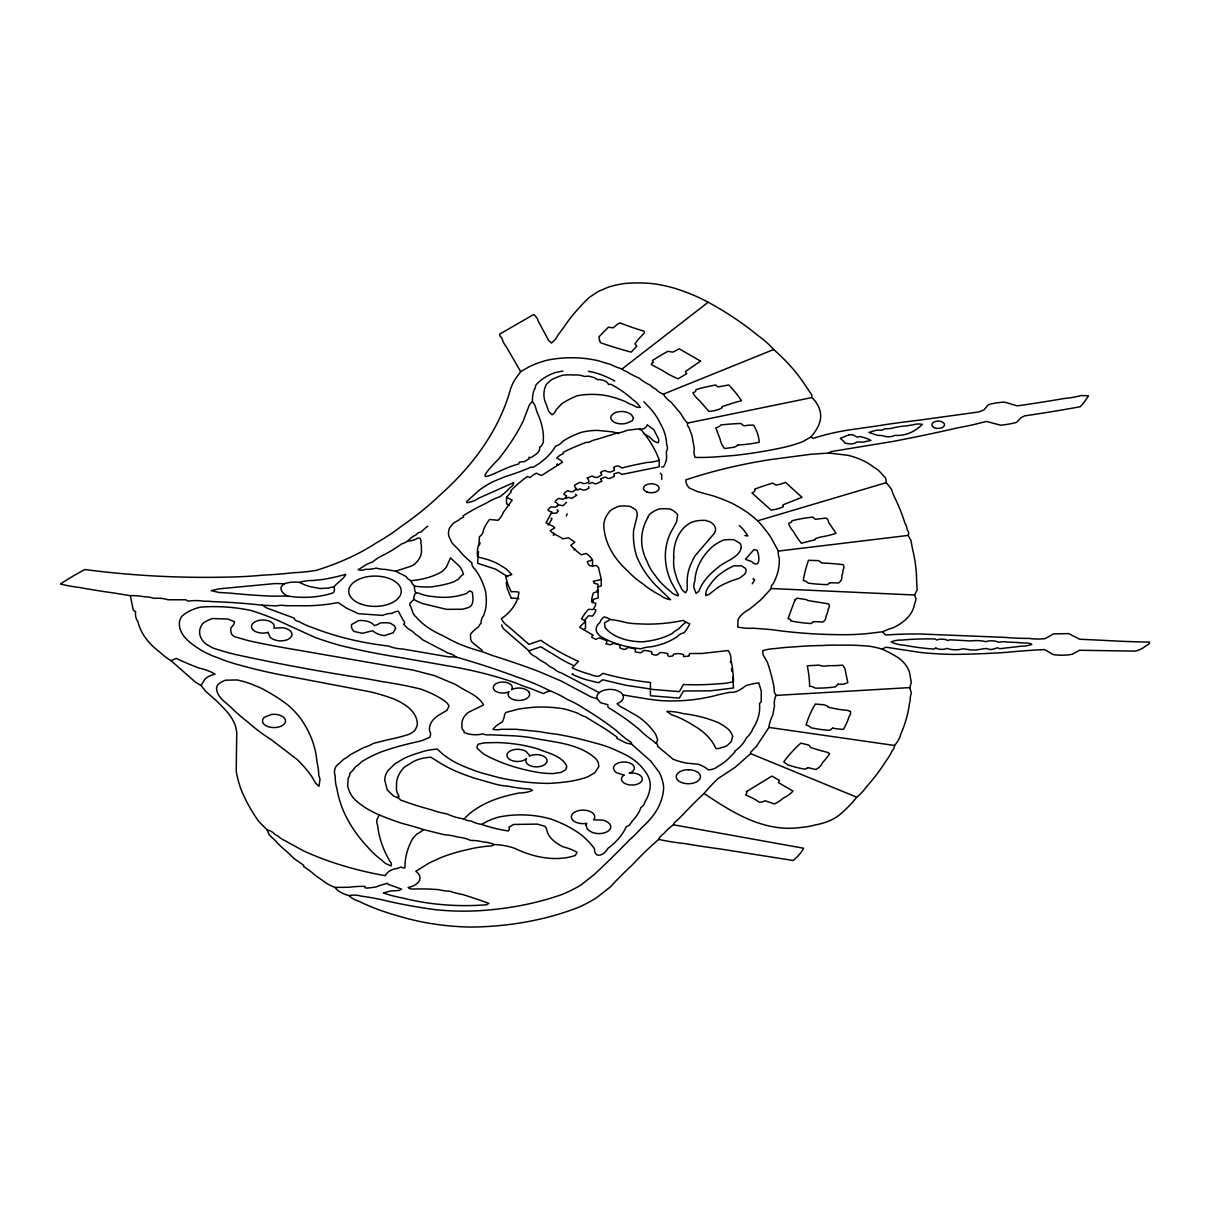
<?xml version="1.0" encoding="UTF-8"?>
<svg xmlns="http://www.w3.org/2000/svg" width="1210" height="1210" viewBox="0 0 1210 1210"><rect width="100%" height="100%" fill="white"/><g stroke="black" fill="none" stroke-linecap="round" stroke-linejoin="round"><path stroke-width="1.5" d="M520.678 371.667L506.703 347.421A61.498 35.514 0 0 1 501.772 337.605A7.366 4.25 0 0 1 499.73 334.066L533.716 314.524A24.835 14.338 0 0 1 538.223 321.058L548.629 340.464L551.442 343.02A36.194 20.903 0 0 0 557.613 335.654L563.043 328.303A340.675 196.685 0 0 1 589.134 297.509L598.209 291.534L608.116 287.254A61.725 35.634 0 0 1 625.585 283.397A93.336 53.89 0 0 1 650.602 283.427A87.543 50.533 0 0 1 677.978 289.371A156.075 90.115 0 0 1 708.183 302.228A370.941 214.155 0 0 1 758.337 335.866A125.477 72.449 0 0 1 773.644 349.539A308.913 178.339 0 0 1 805.255 385.279L811.623 394.657L811.971 397.545A63.722 36.799 0 0 1 817.945 426.691A94.032 54.299 0 0 1 810.791 437.037L802.759 441.635A99.265 57.309 0 0 1 794.773 444.418L792.021 445.25A99.265 57.309 0 0 1 780.571 448.063A291.822 168.477 0 0 1 733.366 455.55L715.443 456.941A129.107 74.536 0 0 1 695.145 457.41A42.063 24.291 0 0 1 694.328 448.698L691.893 435.343L688.898 427.433A11.374 6.564 0 0 1 687.552 423.077A67.624 39.038 0 0 1 681.139 414.062L671.036 402.053A38.054 21.977 0 0 1 663.383 394.142A20.525 11.843 0 0 1 655.805 389.106A21.75 12.554 0 0 1 650.39 385.294A66.686 38.493 0 0 1 638.85 377.943A73.417 42.38 0 0 1 626.583 371.53A9.468 5.46 0 0 1 622.106 368.944A49.822 28.768 0 0 1 610.747 364.528L597.982 360.671A71.647 41.367 0 0 0 546.451 360.368A81.947 47.311 0 0 0 529.436 366.63L520.678 371.667L515.279 379.032A117.204 67.669 0 0 0 510.439 389.378A474.305 273.838 0 0 1 439.366 495.631A423.772 244.662 0 0 1 400.812 526.683A225.105 129.969 0 0 1 376.476 542.761A214.019 123.571 0 0 1 316.536 570.273A106.934 61.74 0 0 1 293.425 572.723A249.547 144.066 0 0 1 263.689 575.083A259.726 149.949 0 0 1 225.937 577.125A539.69 311.59 0 0 1 84.851 569.517A341.326 197.064 0 0 0 60.5 583.946A81.115 46.827 0 0 0 79.376 587.455A478.6 276.319 0 0 0 114.3 593.051L130.332 595.668L133.312 610.294L135.641 611.67A38.644 22.309 0 0 0 138 621.895A110.715 63.918 0 0 0 160.249 652.492A84.095 48.551 0 0 0 171.018 660.69L195.521 682.198L201.102 685.541L205.655 691.288L215.819 700.257A311.56 179.882 0 0 1 229.023 714.142A106.041 61.226 0 0 1 235.496 726.121L236.752 732.111L236.222 771.33A309.2 178.505 0 0 0 240.987 789.313A368.445 212.718 0 0 0 258.728 821.439L267.138 829.894L269.285 834.93L275.774 841.056A126.385 72.978 0 0 0 286.573 851.401L294.257 858.707L303.695 865.286L303.71 866.663A90.145 52.045 0 0 1 315.039 875.193L325.929 882.876A42.047 24.276 0 0 0 334.943 887.414A27.134 15.669 0 0 0 349.1 895.597A24.487 14.142 0 0 0 359.234 901.45L363.771 903.583A183.89 106.162 0 0 0 398.408 916A164.605 95.03 0 0 0 471.068 927.072A196.67 113.543 0 0 0 579.136 907.061A146.319 84.473 0 0 0 596.575 897.714L610.173 887.096A736.935 425.466 0 0 1 632.724 864.484A519.952 300.201 0 0 1 658.663 839.422A22.445 12.962 0 0 1 663.866 833.614A75.156 43.394 0 0 1 673.395 824.781A11.813 6.821 0 0 1 676.829 820.698L683.408 814.164A657.922 379.849 0 0 1 704.054 793.457A309.125 178.475 0 0 1 717.863 778.726L735.166 767.276L750.639 753.633L750.654 752.272L756.416 746.404L768.925 727.422A92.202 53.24 0 0 1 772.691 715.382L774.521 705.808A50.215 28.995 0 0 1 776.003 695.417L774.339 692.226L773.901 686.418A543.819 313.98 0 0 0 767.367 662.157L763.071 654.852L762.723 650.708A29.01 16.758 0 0 1 775.398 648.56A129.319 74.672 0 0 1 794.758 646.851A192.284 111.017 0 0 1 822.618 645.535A79.678 45.995 0 0 1 839.15 645.202A144.655 83.52 0 0 1 869.854 646.291A63.888 36.89 0 0 1 882.135 649.12A130.483 75.338 0 0 1 898.697 658.028A56.749 32.761 0 0 1 910.222 676.632L911.281 682.198L909.844 687.598L776.003 695.417M479.296 545.332L480.067 542.745M661.673 479.447L661.749 474.743L660.342 473.201M566.295 515.959L567.203 513.827M592.34 602.761L593.49 599.298L598.148 597.937L597.921 584.097A7.562 4.371 0 0 1 593.913 583.008A2.526 1.452 0 0 0 593.202 581.375L601.279 579.439L598.451 567.384L596.318 565.463A13.28 7.668 0 0 1 589.663 565.705A16.032 9.256 0 0 1 587.319 561.621L592.507 559.988L592.507 566.462M574.811 548.629L574.009 550.021M650.39 690.698L650.451 695.735L679.355 698.11L683.423 691.001L710.739 690.819L733.472 687.976L732.731 677.04M478.525 551.518L477.632 563.331L495.525 569.123L507.776 576.671M566.552 502.332L563.013 505.735L558.778 504.918L556.948 506.098M395.67 571.165L410.886 566.25A32.473 18.74 0 0 0 414.077 564.601A41.926 24.2 0 0 0 421.322 548.78A32.806 18.936 0 0 0 420.777 543.048A14.323 8.273 0 0 0 419.855 538.148L417.495 538.148A11.072 6.398 0 0 1 408.057 540.87A21.901 12.644 0 0 1 401.463 544.001A134.446 77.621 0 0 1 383.767 554.891A50.17 28.964 0 0 0 372.68 561.969A31.974 18.468 0 0 0 362.229 567.324L358.19 569.653A5.687 3.282 0 0 0 365.299 569.32A22.082 12.75 0 0 0 376.219 568.095A18.936 10.935 0 0 0 385.234 569.381L395.67 571.165L406.288 576.61A12.251 7.078 0 0 0 411.007 580.694A22.672 13.083 0 0 0 414.546 586.139A36.618 21.145 0 0 0 415.726 592.945A21.538 12.433 0 0 0 413.956 599.419L410.13 603.094A11.48 6.625 0 0 0 409.767 605.045C412.746 609.19 411.582 613.667 416.346 617.251A87.543 50.533 0 0 0 441.075 634.827L452.752 640.967A123.586 71.345 0 0 0 481.761 651.509L482.23 650.405L472.082 642.177A26.605 15.352 0 0 1 470.63 639.046L470.463 634.297A50.412 29.116 0 0 1 478.812 626.659A11.994 6.927 0 0 1 481.172 623.256A28.541 16.471 0 0 1 483.743 615.33L485.512 609.598A154.804 89.374 0 0 0 485.512 591.312A189.879 109.626 0 0 0 478.343 574.115L475.454 569.744A20.918 12.07 0 0 1 471.749 562.65A111.97 64.644 0 0 1 458.983 550.051L452.041 542.972L448.865 536.302A43.227 24.956 0 0 1 448.456 532.793L448.804 530.298A36.073 20.827 0 0 1 449.878 527.515L453.342 523.189L459.498 519.635A7.154 4.129 0 0 1 461.146 518.198L463.611 517.351L462.991 515.959A179.277 103.5 0 0 1 485.785 503.466A64.175 37.056 0 0 1 500.048 496.614A94.667 54.647 0 0 0 510.03 487.585A11.223 6.474 0 0 0 513.6 482.654L478.434 498.308A21.644 12.493 0 0 1 467.03 502.74L466.561 501.651L478.978 490.443A107.599 62.118 0 0 1 492.848 481.746L505.614 476.498A179.655 103.727 0 0 0 531.175 467.06L533.065 467.332A90.569 52.287 0 0 0 555.466 446.233A16.577 9.574 0 0 0 562.589 441.438A78.695 45.435 0 0 1 580.558 432.575A38.932 22.476 0 0 1 598.073 430.412L613.213 431.955L618.612 433.649M647.562 517.562L649.195 514.794A28.632 16.532 0 0 1 659.117 508.941A24.124 13.93 0 0 1 670.446 509.213A21.024 12.13 0 0 1 677.691 514.931L676.556 521.949L670.355 533.186A156.755 90.493 0 0 0 665.364 554.951A174.285 100.627 0 0 0 671.505 582.524L678.402 594.866A4.84 2.798 0 0 1 677.887 595.88L672.805 593.55L669.251 590.298A113.075 65.279 0 0 1 655.321 575.582A105.89 61.135 0 0 1 647.093 561.41A127.126 73.402 0 0 1 647.789 517.608M757.717 520.784L886.264 482.654L885.644 478.041L880.29 472.248A31.626 18.256 0 0 0 873.484 467.06A60.228 34.772 0 0 0 848.028 455.308L829.062 453.039L811.108 454.249L769.545 459.724A351.339 202.841 0 0 0 685.919 479.856A26.529 15.306 0 0 0 689.337 488.038L697.52 491.608L713.295 495.918A141.782 81.856 0 0 1 732.67 503.617A150.826 87.075 0 0 1 749.837 514.235L757.717 520.784A273.49 157.905 0 0 1 770.906 537.437L778.363 551.079A37.858 21.856 0 0 0 779.255 557.916A140.315 81.01 0 0 1 778.03 571.302A158.828 91.703 0 0 1 773.296 583.598A11.934 6.882 0 0 0 771.284 588.529L760.682 599.978L749.398 609.265A40.429 23.338 0 0 0 738.145 619.354L737.677 626.992A32.11 18.543 0 0 0 753.255 628.202L771.209 629.593A299.309 172.803 0 0 0 850.6 634.645A134.28 77.531 0 0 0 870.444 633.223L882.725 631.756A52.363 30.235 0 0 1 893.131 627.778A58.897 34.001 0 0 0 914.291 605.106L916.106 599.207L914.563 594.987L771.284 588.529M201.102 685.541L204.611 679.551A20.555 11.858 0 0 1 215.047 674.091A43.832 25.304 0 0 0 199.378 668.147A223.623 129.107 0 0 1 176.221 658.376L171.018 660.69M548.13 525.155L551.503 519.771L551.926 518.394L551.079 518.228M572.844 673.546L572.133 674.394L580.8 677.887A92.429 53.361 0 0 0 587.727 680.126L598.617 682.758L602.64 679.763L625.978 685.299L650.405 688.959M509.365 505.19L506.536 503.753L506.536 497.28L511.24 491.835L510.786 490.746A172.47 99.568 0 0 1 527.258 476.574L530.116 477.542A30.568 17.651 0 0 1 536.514 473.155A15.896 9.181 0 0 0 541.732 475.394L562.499 462.19A18.952 10.935 0 0 0 556.736 458.091A20.464 11.813 0 0 1 563.134 453.705L563.164 452.328A199.181 114.995 0 0 1 586.578 442.225L588.483 442.482A26.378 15.231 0 0 1 597.513 439.139L616.495 433.256A28.541 16.486 0 0 0 627.4 430.215L640.181 428.748A216.061 124.751 0 0 1 659.253 460.178L659.253 466.652L657.892 467.12L621.985 474.411L618.673 472.505L613.848 473.851M752.181 583.81L752.212 583.78A36.103 20.842 0 0 0 754.632 579.756L752.938 578.698M557.326 463.914L556.736 464.564L558.491 465.427M829.062 453.039L829.531 452.601A7.457 4.311 0 0 1 831.209 451.587L892.178 441.574A1113.412 642.828 0 0 0 958.108 427.75A216.681 125.099 0 0 0 975.986 424.06L986.422 421.428L1000.564 425.179A58.806 33.956 0 0 0 1016.597 422.366L1020.816 417.873L1024.628 415.862A903.643 521.722 0 0 0 1080.303 406.711A136.594 78.862 0 0 0 1088.456 395.806L1080.908 395.534A54.616 31.536 0 0 1 1063.923 398.529A920.734 531.583 0 0 1 1017.202 405.864L1004.935 402.219A11.404 6.579 0 0 0 999.747 402.507A39.764 22.96 0 0 0 988.509 404.624L983.942 409.903L979.223 411.884L916.938 420.475A554.301 320.03 0 0 0 874.951 426.268L850.872 429.686A154.502 89.207 0 0 0 815.706 437.581L813.15 438.398L810.791 437.037M379.169 814.905A94.864 54.768 0 0 1 354.243 798.978A68.032 39.28 0 0 1 347.633 785.351L348.253 777.985A17.333 9.998 0 0 0 349.72 773.356A53.104 30.658 0 0 0 355.453 766.822A37.661 21.735 0 0 0 361.321 761.922A120.486 69.56 0 0 1 381.105 751.939A213.036 122.996 0 0 1 406.121 744.377L421.685 740.732L429.626 737.389A17.152 9.907 0 0 0 429.58 730.855A36.376 20.994 0 0 1 432.015 721.311A43.152 24.911 0 0 1 438.005 715.594L447.004 710.3L449.031 705.914A25.183 14.535 0 0 0 444.327 700.741A96.497 55.721 0 0 0 420.339 688.974A277.846 160.416 0 0 0 382.103 681.593A382.678 220.931 0 0 0 351.898 676.451A1330.985 768.441 0 0 1 234.392 654.262A225.726 130.317 0 0 1 212.688 647.94L206.139 644.174A36.451 21.054 0 0 1 203.053 623.195A33.683 19.451 0 0 1 212.4 618.537L228.04 619.081L234.589 621.819A26.514 15.306 0 0 1 230.929 627.808A32.912 18.997 0 0 0 231.73 634.342L232.396 635.023A15.7 9.06 0 0 0 234.755 636.717L247.808 640.529A593.565 342.687 0 0 0 295.936 649.77L413.427 670.159L434.783 675.709L450.256 682.304A38.932 22.476 0 0 1 460.178 687.356C468.315 692.362 478.858 696.083 483.531 704.946L468.588 712.236A33.078 19.103 0 0 0 462.023 725.41A13.476 7.774 0 0 0 464.08 731.158L464.08 732.534A18.997 10.966 0 0 0 482.941 733.895A8.152 4.704 0 0 0 490.02 734.788L512.692 735.786A108.582 62.693 0 0 1 530.161 737.51C552.168 742.244 578.652 742.713 596.076 758.957A30.144 17.394 0 0 1 598.527 763.888L598.799 766.641L594.957 772.63L587.531 776.956A69.772 40.293 0 0 1 570.545 781.267A121.907 70.377 0 0 1 547.873 783.414A143.098 82.613 0 0 1 498.777 777.561L480.839 772.721A179.776 103.788 0 0 1 458.651 764.07A92.701 53.527 0 0 1 437.4 749.126A40.626 23.459 0 0 0 419.462 752.68L412.58 754.858A73.084 42.199 0 0 0 404.579 758.141L395.05 763.707L388.228 770.331A43.757 25.259 0 0 0 384.75 780.238L387.276 789.994L393.205 795.726A18.77 10.845 0 0 0 397.44 797.556A11.843 6.836 0 0 1 400.54 799.991A231.745 133.796 0 0 0 431.335 809.762A60.349 34.848 0 0 0 446.974 813.891A44.664 25.788 0 0 0 464.08 818.989A10.149 5.853 0 0 0 471.159 821.03A24.427 14.097 0 0 0 481.761 824.449A103.742 59.895 0 0 0 508.2 830.967A7.638 4.417 0 0 0 508.911 827.156L513.63 824.449L537.255 824.116L544.47 826.143A13.779 7.956 0 0 1 546.224 828.003L547.601 832.919A46.146 26.635 0 0 0 553.061 840.269A51.122 29.509 0 0 0 562.968 846.758A47.916 27.664 0 0 1 577.125 852.264L575.249 855.53C555.284 862.034 532.944 857.209 514.447 848.225A45.194 26.091 0 0 0 494.149 844.535A20.555 11.873 0 0 0 482.82 841.903A27.845 16.078 0 0 0 470.569 840.436A24.487 14.142 0 0 0 458.242 837.169A44.165 25.501 0 0 0 444.025 834.658L423.394 829.546A230.853 133.281 0 0 0 402.159 823.42A276.092 159.402 0 0 1 379.169 814.905L376.764 820.062A35.831 20.691 0 0 0 377.248 824.358L377.686 825.553A232.018 133.962 0 0 0 386.141 854.23L389.68 861.066A10.285 5.929 0 0 1 390.966 865.967L385.34 863.38L381.392 859.826A120.637 69.651 0 0 1 367.885 847.272A264.445 152.687 0 0 1 336.97 788.875A116.629 67.337 0 0 1 335.23 776.049A31.581 18.226 0 0 1 336.123 766.232L343.837 759.124A26.544 15.322 0 0 0 350.129 754.753L363.817 747.583A35.65 20.585 0 0 0 373.27 743.424L388.365 739.628A123.102 71.072 0 0 0 409.116 734.288A25.667 14.822 0 0 0 415.227 729.933L416.936 726.166A32.216 18.604 0 0 0 417.299 722.597C415.922 710.724 404.458 703.691 394.505 699.229A142.977 82.552 0 0 0 369.504 691.666L288.358 676.224A346.136 199.847 0 0 1 239.777 665.107A127.564 73.659 0 0 1 217.603 657.695A76.578 44.21 0 0 1 201.102 650.148C191.392 644.098 178.46 635.492 179.382 622.424A39.007 22.521 0 0 1 181.545 616.646A39.023 22.536 0 0 1 200.391 607.148A105.3 60.803 0 0 1 251.332 610.566A202.781 117.068 0 0 1 280.569 621.668L314.539 637.216A262.978 151.825 0 0 0 339.072 645.157A425.799 245.842 0 0 0 398.03 657.151L448.063 665.908A287.874 166.209 0 0 1 516.519 683.211A90.705 52.363 0 0 0 530.222 688.384L543.426 693.557L549.567 690.653A95.847 55.342 0 0 1 567.097 699.365A98.918 57.112 0 0 1 583.659 708.289A396.683 229.023 0 0 1 616.525 730.704A159.342 91.99 0 0 0 631.529 742.728L631.529 744.105L650.783 761.12L659.314 772.449A114.678 66.217 0 0 1 663.64 786.893A129.183 74.581 0 0 1 642.177 827.232A252.33 145.684 0 0 1 629.079 840.315A1565.906 904.067 0 0 1 594.397 874.376L581.329 884.737A126.611 73.099 0 0 1 562 894.492A198.259 114.466 0 0 1 479.387 910.691A157.421 90.886 0 0 1 435.479 909.693A350.749 202.509 0 0 1 389.227 901.51A160.28 92.535 0 0 0 368.142 897.139L360.898 896.066A14.565 8.409 0 0 0 349.1 895.597M656.304 743.424L657.62 739.688L655.971 734.984A54.511 31.475 0 0 0 653.748 731.566L652.659 730.265A94.425 54.511 0 0 0 637.61 716.29L624.315 708.606A25.183 14.535 0 0 1 617.055 703.63A13.31 7.683 0 0 0 622.152 693.844A13.31 7.683 0 0 0 605.892 689.791A13.31 7.683 0 0 0 597.059 698.639L600.629 702.738L607.677 704.644L608.207 707.487A295.815 170.791 0 0 1 639.788 729.887A111.653 64.463 0 0 0 649.226 738.085L656.304 743.424A5.43 3.131 0 0 1 657.484 746.146L673.108 759.23A51.017 29.448 0 0 0 687.295 763.223L698.17 764.191A30.341 17.515 0 0 1 707.305 769.046L708.304 769.908A12.493 7.215 0 0 0 717.742 766.505A70.089 40.459 0 0 0 730.613 756.432L734.636 752.333A6.912 3.993 0 0 0 734.727 751.244A63.313 36.557 0 0 0 746.358 737.903A47.961 27.694 0 0 0 752.877 728.647A104.105 60.107 0 0 0 759.487 703.585L761.15 701.951L761.287 691.076L758.791 682.879A46.479 26.832 0 0 0 745.511 685.813A41.563 24.003 0 0 1 742.88 687.9L741.911 688.566A41.563 24.003 0 0 1 737.677 691.001A10.376 5.989 0 0 1 729.63 692.317L718.74 694.631A106.223 61.332 0 0 1 708.636 697.141L705.188 697.837A106.223 61.332 0 0 1 687.477 700.272L683.862 700.545A106.223 61.332 0 0 1 661.961 700.681A138.061 79.709 0 0 1 644.627 698.503L622.847 694.918M914.563 594.987L917.135 590.011L916.62 580.513A393.159 226.981 0 0 0 912.582 549.355L910.933 540.371L908.075 535.425A12.266 7.078 0 0 0 907.273 529.95A47.25 27.285 0 0 0 904.914 523.113A450.74 260.241 0 0 0 893.827 495.782L891.271 488.916L886.264 482.654M600.705 478.888L605.242 476.997L606.845 477.92A5.929 3.418 0 0 0 609.659 478.495L614.377 476.301A6.126 3.539 0 0 0 614.03 474.925M565.418 498.686L568.413 497.325A5.385 3.116 0 0 0 572.012 498.248L576.701 495.253L575.597 494.285M622.106 368.944L708.183 302.228M583.78 629.593L585.504 628.338L585.504 621.849A10.996 6.353 0 0 0 581.481 618.855A119.684 69.106 0 0 1 588.438 609.311L592.688 609.583A22.914 13.234 0 0 0 595.849 603.321A10.451 6.035 0 0 1 591.599 601.552A69.227 39.96 0 0 1 593.49 592.824L598.148 591.463M427.75 526.184L427.553 526.335A107.75 62.209 0 0 0 421.035 532.022A5.929 3.418 0 0 0 416.512 534.608A29.312 16.925 0 0 0 408.057 540.87M501.802 624.889L501.908 626.236A32.186 18.589 0 0 0 504.056 629.245L528.936 650.829A17.258 9.967 0 0 0 535.818 656.848A49.791 28.753 0 0 0 545.529 663.14A40.671 23.474 0 0 0 554.301 668.888A14.883 8.591 0 0 0 561.198 672.866L599.222 692.649M333.763 587.168C337.166 582.418 343.504 579.499 345.788 574.357A162.261 93.684 0 0 1 323.146 579.454L312.77 580.513A24.518 14.157 0 0 0 299.566 582.403A20.464 11.813 0 0 0 284.229 583.764L274.912 583.568L218.813 588.862L211.236 590.631L218.844 592.461L230.127 593.127A437.914 252.829 0 0 0 272.658 596.182L287.768 596.016A58.488 33.759 0 0 0 333.098 592.9A12.281 7.094 0 0 0 333.763 587.168L331.389 587.168A12.463 7.199 0 0 1 328.621 588.06L320.166 588.529L310.199 586.668A44.437 25.652 0 0 1 304.239 584.642L299.566 582.403M397.44 797.541L399.088 796.452A40.021 23.096 0 0 1 396.562 786.077A61.226 35.347 0 0 1 404.548 766.974L410.568 763.419A27.649 15.957 0 0 1 430.896 757.263L439.17 762.406A127.458 73.583 0 0 0 455.247 770.936A180.124 103.999 0 0 0 475.59 778.514L495.918 784.277A39.416 22.763 0 0 0 508.261 786.197A81.841 47.25 0 0 0 530.101 789.041L532.476 790.402A22.93 13.249 0 0 1 518.757 793.034A138.121 79.739 0 0 0 499.821 797.829A88.92 51.334 0 0 0 464.08 818.989M553.212 535.274L554.77 534.336A9.816 5.672 0 0 0 553.59 533.111M610.309 619.505A16.229 9.362 0 0 0 605.892 617.402L604.168 616.918A22.506 12.992 0 0 0 599.842 622.636A19.557 11.298 0 0 0 603.699 638.154A72.071 41.609 0 0 0 611.927 641.981L614.12 642.828A72.071 41.609 0 0 0 640.967 648.787A21.054 12.16 0 0 1 651.434 646.775A78.06 45.057 0 0 0 664.744 643.175A75.943 43.847 0 0 0 677.585 636.49A11.117 6.428 0 0 1 684.013 632.785A81.736 47.19 0 0 0 689.76 623.74A15.231 8.788 0 0 1 683.363 620.352A100.732 58.156 0 0 1 644.93 624.103L635.885 623.725A41.684 24.064 0 0 1 624.995 622.348A65.113 37.601 0 0 0 610.309 619.505L604.622 622.787L604.894 627.158A40.459 23.368 0 0 0 642.555 641.799A58.292 33.653 0 0 0 661.961 637.897A51.849 29.932 0 0 0 672.337 633.375A26.741 15.443 0 0 1 678.644 629.003A76.85 44.377 0 0 1 685.873 622.167M494.149 844.535L491.789 845.881A82.174 47.447 0 0 0 467.181 849.707A124.237 71.723 0 0 0 441.151 857.497L429.323 862.896L415.801 871.336A17.53 10.119 0 0 1 408.088 887.49L409.63 888.518A4.749 2.738 0 0 0 411.324 889.017L418.342 888.957A108.976 62.92 0 0 1 438.685 889.683A34.682 20.026 0 0 0 450.044 891.241A48.597 28.057 0 0 0 462.341 894.447A337.197 194.674 0 0 1 488.84 903.416L486.48 904.778A154.88 89.419 0 0 1 402.355 897.911A80.162 46.282 0 0 1 383.449 892.95L390.785 890.953L399.209 890.484L401.569 889.123L388.213 884.328A5.248 3.025 0 0 1 387.533 883.224L378.866 885.811A21.069 12.16 0 0 1 375.236 887.157L366.978 888.11L365.042 887.777L365.012 886.401A55.947 32.307 0 0 0 349.266 887.248L334.943 887.414M577.17 490.277L579.771 488.855L583.538 490.156L585.973 489.732L588.967 488.038L588.65 486.632M882.135 649.12L885.917 647.214L921.778 652.644A247.778 143.052 0 0 0 952.935 654.398A528.074 304.875 0 0 0 1006.75 652.341A402.204 232.214 0 0 1 1044.502 649.588L1053.471 654.625A33.895 19.572 0 0 0 1072.362 654.247L1079.441 650.269L1135.479 651.116A25.501 14.717 0 0 0 1145.522 646.155L1149.046 643.841A4.613 2.662 0 0 0 1149.455 643.039L1149.424 642.071A568.352 328.137 0 0 1 1105.516 640.453L1079.713 639.228L1068.702 633.601L1053.592 633.874L1045.107 638.623A36.028 20.797 0 0 1 1029.044 638.411A163.153 94.198 0 0 1 1004.981 637.398L920.008 633.98A246.84 142.508 0 0 0 894.492 634.509L886.022 635.023A13.507 7.804 0 0 1 882.725 631.756M663.383 394.142L773.644 349.539M588.801 483.803L592.265 482.442L593.868 483.365A5.929 3.433 0 0 0 595.94 483.879L601.93 481.217L600.523 479.039M528.936 650.829L540.779 646.775L563.436 660.494A247.067 142.644 0 0 0 573.343 665.47M130.332 595.668A36.27 20.933 0 0 1 144.489 596.817A17.122 9.877 0 0 1 153.927 598.405A21.311 12.312 0 0 1 168.069 599.767L185.735 599.782L188.125 601.128A31.536 18.21 0 0 1 204.218 601.249A26.575 15.337 0 0 1 212.264 601.612A374.888 216.439 0 0 1 262.419 605.212L276.576 605.892A11.601 6.7 0 0 1 285.545 605.711L300.201 605.726A100.4 57.974 0 0 0 337.998 602.535L346.741 608.267L358.523 613.712L382.678 615.406A14.369 8.304 0 0 1 392.146 613.379A10.89 6.292 0 0 1 398.317 611.171L403.263 620.428A6.08 3.509 0 0 1 403.928 624.269M687.552 423.077L811.971 397.545M549.567 690.653A203.204 117.325 0 0 0 515.959 676.632A605.968 349.856 0 0 0 455.822 656.954L448.532 656.848L402.809 649.014A27.21 15.715 0 0 1 388.607 646.064A207.394 119.729 0 0 1 313.602 628.02A71.723 41.412 0 0 1 298.976 621.562A6.216 3.585 0 0 1 294.257 618.144L266.85 608.04L262.419 605.212M597.347 587.077L601.279 585.912L601.279 579.439M506.173 582.479L507.202 588.544L511.316 598.36A10.391 6.005 0 0 1 514.205 598.103L518.909 598.738M562.968 371.092L562.741 371.122A47.886 27.649 0 0 0 553.968 373.013A51.228 29.584 0 0 0 535.561 385.551A19.889 11.48 0 0 1 534.003 390.18A91.718 52.953 0 0 0 532.476 401.629A18.407 10.633 0 0 0 529.057 405.713L523.249 420.989A444.539 256.656 0 0 1 498.49 459.15C465.835 492.485 500.562 467.862 518.621 464.095L519.392 462.144L524.505 461.585L529.572 458.454L528.861 457.32L531.19 457.516C534.442 455.126 540.809 452.207 539.554 447.246A10.406 6.005 0 0 0 541.596 445.749L543.366 442.255L543.381 435.449A178.006 102.759 0 0 0 537.043 412.262L534.971 405.411L532.476 401.629M778.363 551.079L908.075 535.425M631.529 744.105L626.432 743.197L616.798 738.312L617.266 737.223L605.862 729.312L585.353 716.774A24.397 14.097 0 0 1 578.259 713.461A94.123 54.344 0 0 0 564.072 708.879A82.159 47.432 0 0 0 534.775 707.184A102.895 59.411 0 0 0 517.759 709.257L505.946 712.448A14.036 8.107 0 0 0 504.389 716.532L502.407 721.977A31.853 18.392 0 0 0 492.969 729.464A14.187 8.183 0 0 0 501.469 729.297L516.125 729.297L540.22 731.732A114.542 66.126 0 0 0 556.282 734.152A232.411 134.189 0 0 1 594.08 742.774A88.844 51.304 0 0 1 618.643 751.561A74.869 43.227 0 0 1 644.295 770.316A60.016 34.651 0 0 1 649.588 790.508A81.418 47.008 0 0 1 644.87 801.958A15.548 8.984 0 0 1 640.967 807.418A80.041 46.207 0 0 1 632.406 820.909L629.351 825.159L626.22 826.823A103.273 59.623 0 0 1 607.964 848.346C604.561 854.85 594.609 859.735 594.413 848.739A121.983 70.422 0 0 0 581.965 835.384A113.241 65.385 0 0 0 551.639 819.306A65.779 37.979 0 0 0 498.293 817.173A55.887 32.262 0 0 0 481.761 824.449M415.726 592.945L418.1 592.961A32.02 18.483 0 0 0 433.256 596.575A41.821 24.14 0 0 0 466.878 593.278A10.603 6.126 0 0 1 469.979 590.904L472.323 592.28C473.065 598.042 474.638 606.906 466.5 608.07A20.872 12.055 0 0 1 462.159 609.25L446.475 609.341L422.441 603.518A38.281 22.098 0 0 1 413.956 599.419M661.628 466.969L663.488 466.924A54.662 31.566 0 0 0 666.604 455.762L666.317 451.678A21.689 12.523 0 0 0 666.619 444.312A117.567 67.881 0 0 0 660.342 423.606A130.468 75.322 0 0 0 646.76 404.805L643.871 401.644M551.231 513.358L556.403 513.116L558.294 511.18L557.084 509.743M596.817 590.435L597.921 590.571M597.059 698.639L591.191 697.005L561.062 680.973L538.405 671.338A597.105 344.729 0 0 0 492.621 655.608L481.761 651.509M768.925 727.422L894.523 745.466A64.191 37.056 0 0 0 900.905 733.729A301.895 174.3 0 0 0 909.572 702.602A22.688 13.098 0 0 0 910.147 698.231L911.251 692.831L909.844 687.598M588.408 371.334L589.951 371.591M673.395 824.781L803.652 848.24A75.685 43.696 0 0 1 793.155 860.491L719.542 848.86A517.396 298.719 0 0 1 685.556 843.703A165.604 95.62 0 0 1 658.663 839.422M744.861 535.561L747.916 535.97L744.135 530.524A51.667 29.826 0 0 0 739.491 525.76L739.295 525.594M594.639 609.462L595.849 609.795L595.562 611.428L592.688 616.056L588.438 615.784A119.684 69.106 0 0 0 584.657 620.488M750.639 753.633L856.786 797.209A85.713 49.489 0 0 0 866.178 787.135A372.816 215.244 0 0 0 885.448 761.801A146.546 84.609 0 0 0 891.982 751.183A21.81 12.599 0 0 0 894.523 745.466M506.536 497.28L512.193 500.138L503.315 512.405A44.059 25.44 0 0 1 498.036 520.3L489.551 519.483A83.051 47.946 0 0 0 483.289 530.782A16.743 9.665 0 0 1 479.402 536.771L479.069 543.381A81.72 47.19 0 0 0 477.632 556.857L488.084 559.686A65.552 37.843 0 0 1 497.855 563.769L506.067 568.821L511.83 574.568A18.589 10.739 0 0 1 505.674 576.081A152.717 88.164 0 0 0 511.316 591.887A10.391 6.005 0 0 1 518.909 592.265A79.24 45.738 0 0 1 501.394 618.718A32.186 18.589 0 0 0 508.245 626.356L528.936 644.355L540.779 640.302A247.067 142.644 0 0 0 578.471 661.371L572.133 667.92A92.429 53.361 0 0 0 590.102 674.318A13.582 7.85 0 0 0 598.617 676.284A15.034 8.682 0 0 0 602.64 673.289A185.145 106.888 0 0 0 650.405 682.47L650.451 689.261L679.355 691.636L683.423 684.512A157.482 90.916 0 0 0 719.784 683.68A30.537 17.636 0 0 0 733.472 681.502A332.19 191.785 0 0 0 730.916 659.692A37.54 21.674 0 0 0 728.148 650.526L701.891 653.476L689.897 653.551A6.474 3.736 0 0 0 689.186 656.002L683.514 656.667L683.756 654.746A9.498 5.475 0 0 0 673.441 654.247L673.078 655.533A2.329 1.346 0 0 1 672.427 655.986L669.115 656.516A4.447 2.571 0 0 1 667.935 653.793A13.416 7.744 0 0 0 659.904 652.553A13.688 7.895 0 0 1 656.364 655.2A8.44 4.87 0 0 1 651.645 653.914L651.872 652.008A14.112 8.152 0 0 0 643.372 650.511A7.759 4.477 0 0 1 640.302 652.81L635.114 651.857L635.583 649.407A13.476 7.789 0 0 0 627.551 647.501A7.063 4.084 0 0 1 624.95 649.407A8.273 4.779 0 0 1 619.762 647.758L620.231 645.308A17.696 10.224 0 0 0 613.152 643.387L610.369 644.794L605.832 643.811A6.67 3.842 0 0 0 606.528 640.801A26.59 15.352 0 0 0 598.98 637.957L595.849 639.334L591.796 637.398A5.959 3.448 0 0 1 593.112 635.22L579.681 627.309A37.782 21.81 0 0 1 585.504 621.849M614.816 381.029L613.425 380.273A104.514 60.334 0 0 0 601.158 374.707A47.886 27.649 0 0 0 589.966 371.591M704.054 793.457C728.39 809.838 755.101 826.869 785.351 828.23A51.002 29.448 0 0 0 801.443 827.383A43.499 25.108 0 0 0 815.147 824.963A47.114 27.195 0 0 0 842.19 812.485A193.781 111.88 0 0 0 856.786 797.209M730.386 661.492L730.689 662.656M731.415 668.631L731.959 671.595M403.928 624.269A32.201 18.589 0 0 0 408.647 629.034A30.779 17.772 0 0 1 415.378 634.237A41.775 24.124 0 0 1 422.487 639.712L448.002 653.067A14.686 8.47 0 0 1 455.822 656.954M284.229 583.764A18.967 10.95 0 0 0 281.053 587.304A17 9.816 0 0 0 287.768 596.016M414.546 586.139A55.932 32.292 0 0 0 430.155 586.971A71.934 41.533 0 0 0 453.78 581.844L458.787 578.864A23.081 13.325 0 0 1 463.49 574.221L462.311 571.059A67.624 39.038 0 0 0 459.755 566.613L450.513 557.886L446.46 566.9A41.79 24.124 0 0 1 441.227 572.073A54.707 31.581 0 0 1 411.007 580.694M267.138 829.894A13.567 7.835 0 0 1 274.534 834.129A22.597 13.053 0 0 1 280.433 838.212L303.544 850.872A246.991 142.599 0 0 0 385.34 875.692A17.53 10.119 0 0 1 394.399 868.916A14.414 8.319 0 0 0 400.979 866.995A4.341 2.511 0 0 0 404.972 867.888A160.718 92.792 0 0 1 412.565 838.817L416.618 834.174A28.904 16.683 0 0 0 423.394 829.546M639.788 429.716A9.317 5.385 0 0 0 647.184 424.755L653.748 429.611L657.847 437.612A13.174 7.608 0 0 1 658.074 442.83A15.095 8.712 0 0 1 650.783 437.99A43.167 24.926 0 0 0 643.826 433.8M592.507 559.988A32.277 18.634 0 0 0 586.139 553.454L581.42 554.815A90.085 52.015 0 0 1 570.802 545.286L574.811 542.156L568.443 537.8L562.832 538.813L557.356 535.486A20.389 11.767 0 0 1 550.278 530.585L554.77 527.847A9.816 5.672 0 0 0 553.59 526.637L546.043 522.811L551.926 511.921A6.761 3.902 0 0 1 547.918 510.151A12.191 7.048 0 0 1 551.231 506.884L555.466 507.156A9.272 5.354 0 0 0 558.294 504.706A9.831 5.687 0 0 0 554.997 501.984A12.962 7.487 0 0 1 558.778 498.444L563.013 499.261A9.544 5.505 0 0 0 566.552 495.858L563.724 494.224A14.444 8.334 0 0 1 567.974 490.549A5.385 3.116 0 0 0 572.693 491.774L576.701 488.78A9.045 5.218 0 0 1 574.568 485.24L579.771 482.367A7.744 4.477 0 0 1 583.538 483.682A7.033 4.069 0 0 0 588.967 481.55A11.782 6.806 0 0 0 587.077 478.011L592.265 475.969A5.929 3.418 0 0 0 597.453 477.466L601.93 474.743L600.523 472.565A8.319 4.81 0 0 1 605.242 470.524A5.929 3.418 0 0 0 610.43 472.021L614.196 470.524A6.126 3.539 0 0 0 613.485 467.801A4.825 2.783 0 0 1 618.673 466.031L621.985 467.937A244.511 141.162 0 0 1 647.456 462.417A24.941 14.399 0 0 0 659.253 460.178M705.717 594.216L705.717 595.607L708.924 594.428L718.725 586.865A82.537 47.659 0 0 1 726.363 583.008L728.405 582.131A82.537 47.659 0 0 1 734.788 579.711L737.873 578.788A13.673 7.895 0 0 0 741.806 576.353L743.636 575.113A13.9 8.031 0 0 0 745.557 568.443L741.216 565.72A17.348 10.013 0 0 1 734.122 565.72L732.08 566.673A73.507 42.441 0 0 0 709.998 584.959A36.633 21.16 0 0 0 705.717 594.216M673.728 557.22L673.713 559.595A107.191 61.892 0 0 0 675.997 575.385A99.704 57.566 0 0 0 680.716 586.82A20.071 11.586 0 0 0 685.541 592.809L687.22 589.724L687.235 584.097A127.504 73.613 0 0 1 689.11 568.851A196.383 113.377 0 0 1 695.054 555.783L713.068 534.805A18.528 10.693 0 0 0 709.362 521.465A2.874 1.664 0 0 1 706.534 520.512A21.417 12.372 0 0 0 691.439 522.312C678.644 528.725 673.138 543.592 673.728 557.22M395.579 628.519L393.205 632.8L384.266 635.658A19.012 10.981 0 0 1 372.68 630.743L362.244 633.329L353.895 631.393A19.904 11.495 0 0 1 351.52 624.572L358.614 620.579A14.671 8.47 0 0 1 374.45 625.63A16.864 9.741 0 0 0 380.121 623.044A24.593 14.202 0 0 1 390.043 623.059L394.551 625.797L395.579 628.519M633.526 418.146L632.24 420.777L627.264 422.955A10.724 6.186 0 0 1 610.853 417.949A10.724 6.186 0 0 1 626.508 412.202L628.973 413.17A14.233 8.213 0 0 1 631.635 414.939L633.526 418.146M732.64 736.209L731.264 741.609L727.528 745.315A15.412 8.909 0 0 1 723.988 746.963L721.054 747.75A5.929 3.418 0 0 1 715.851 748.521A85.078 49.111 0 0 0 692.755 724.987A114.768 66.263 0 0 0 677.585 716.955L671.414 714.671L666.907 711.419A33.699 19.451 0 0 1 683 713.597A89.056 51.425 0 0 1 718.029 722.567A56.386 32.549 0 0 1 728.102 729.116A35.438 20.464 0 0 1 732.64 736.209M721.674 407.74L721.659 408.148A24.397 14.081 0 0 1 708.909 411.43L699.803 400.933A50.986 29.433 0 0 1 692.906 392.751L695.553 391.541L695.977 389.62A124.131 71.662 0 0 1 715.836 384.962A4.719 2.723 0 0 0 718.438 386.867L728.828 384.946A216.923 125.235 0 0 1 741.518 400.767A84.276 48.657 0 0 0 728.753 404.473L722.536 406.409A4.235 2.45 0 0 0 721.765 407.346L721.674 407.74M637.352 515.082L633.632 530.192A200.467 115.736 0 0 0 636.611 556.086A196.065 113.195 0 0 0 655.124 584.702L670.582 599.691A17.348 10.013 0 0 1 660.66 595.471A109.187 63.041 0 0 1 643.115 584.022A119.487 68.985 0 0 1 627.96 571.211A151.931 87.725 0 0 1 607.541 543.063L606.558 540.326A151.931 87.725 0 0 1 604.123 529.239A55.267 31.899 0 0 1 610.596 510.439A33.245 19.194 0 0 1 619.021 506.219A24.124 13.93 0 0 1 630.349 506.476L635.749 509.758A26.408 15.246 0 0 1 636.974 512.435L637.352 515.082M216.529 687.991C216.529 696.219 224.5 701.558 230.036 706.474A266.139 153.655 0 0 0 248.11 722.279A226.028 130.499 0 0 0 271.327 739.718L297.282 759.623A211.629 122.18 0 0 1 312.104 777.062L315.538 783.157L319.032 786.303L320 779.482A51.485 29.721 0 0 0 318.759 775.398A171.064 98.766 0 0 0 316.959 762.058A227.389 131.285 0 0 0 300.791 718.725A162.095 93.578 0 0 0 288.343 705.37A207.228 119.639 0 0 0 260.649 687.93L251.68 684.194A68.032 39.28 0 0 0 237.054 679.959L225.726 680.186A20.358 11.752 0 0 0 217.392 685.223L216.529 687.991M757.112 550.399C759.85 556.222 760.349 569.804 751.334 561.349A18.241 10.527 0 0 1 745.496 559.156L753.996 549.567L757.112 550.399M529.572 755.509L529.541 756.084A10.618 6.126 0 0 1 546.406 758.594A10.618 6.126 0 0 1 536.499 766.868A10.618 6.126 0 0 1 526.486 758.64A10.588 6.111 0 0 1 512.949 760.893A10.588 6.111 0 0 1 507.504 753.406A10.588 6.111 0 0 1 519.771 749.413L522.675 750.003A14.021 8.092 0 0 1 526.108 751.395L529.572 755.509M585.973 825.054L587.183 828.759A16.395 9.468 0 0 0 589.633 830.967L592.038 832.268A11.767 6.791 0 0 0 607.163 831.709A11.767 6.791 0 0 0 608.796 823.027L606.664 821.59A15.397 8.893 0 0 0 602.988 820.138L593.626 819.805A11.722 6.776 0 0 0 585.262 810.231A11.722 6.776 0 0 0 571.362 817.355A11.722 6.776 0 0 0 586.835 823.284L585.973 825.054M814.829 539.781L801.353 543.245A185.493 107.085 0 0 1 793.261 531.266A46.086 26.605 0 0 1 788.617 523.37L791.537 522.07L791.915 520.784A92.913 53.648 0 0 1 812.666 517.109L815.268 519.287L826.112 518.061A10.285 5.929 0 0 1 828.472 522.145L836.019 533.308A66.323 38.297 0 0 1 820.214 537.119L815.782 538.51A3.66 2.117 0 0 0 815.071 539.191L814.829 539.781M599.585 340.857L600.705 342.793L605.711 344.502A318.82 184.071 0 0 0 631.181 352.14L636.838 346.136L635.023 343.958A63.162 36.466 0 0 1 641.527 336.062L644.355 332.795A4.537 2.617 0 0 0 644.31 331.858L643.917 331.162A224.954 129.878 0 0 1 620.337 322.994L619.626 323.176A8.289 4.779 0 0 0 617.902 323.887L613.258 327.759A9.831 5.687 0 0 1 608.539 327.078L598.995 336.803L599.585 340.857M783.127 505.387L783.309 506.688A24.623 14.217 0 0 1 771.042 510.091L751.939 492.939A6.08 3.509 0 0 0 754.768 489.127A164.636 95.061 0 0 1 772.691 483.123L776.003 485.029A23.308 13.461 0 0 0 785.426 482.306L801.943 497.295L783.581 504.615A3.751 2.163 0 0 0 783.127 505.387M268.196 632.86L270.208 637.367A15.11 8.727 0 0 0 273.067 639.198L275.668 640.196A11.283 6.519 0 0 0 289.75 638.305A11.283 6.519 0 0 0 289.039 629.971L286.664 628.792A14.974 8.651 0 0 0 282.837 627.718L273.899 628.141A11.374 6.564 0 0 0 262.767 619.989A11.374 6.564 0 0 0 251.877 628.247A11.374 6.564 0 0 0 268.423 632.285L268.196 632.86M741.201 548.221C738.508 557.205 727.86 560.336 720.918 565.206A137.758 79.527 0 0 0 707.457 577.2A116.599 67.321 0 0 0 700.908 586.472L698.896 591.282L696.053 593.429L693.814 587.304A49.671 28.677 0 0 1 694.434 582.282L694.918 580.891A119.412 68.94 0 0 1 709.907 548.992A49.565 28.617 0 0 1 723.277 540.144A22.99 13.28 0 0 1 734.137 539.841L740.051 543.396L740.868 545.044A18.936 10.935 0 0 1 741.201 548.221M746.177 794.592L745.995 795.212A57.112 32.972 0 0 1 759.23 802.169A6.156 3.554 0 0 0 764.902 800.672L774.355 803.939A41.004 23.671 0 0 0 783.127 798.207A41.79 24.124 0 0 0 793.034 791.113L778.499 782.658L779.437 780.465L771.874 776.094L746.419 791.688A5.112 2.949 0 0 1 746.691 793.125L746.177 794.592M566.462 767.821L565.645 769.696L561.243 772.343L553.696 773.523A51.894 29.963 0 0 1 538.132 772.419A130.211 75.171 0 0 1 483.44 753.906L477.042 748.188A14.429 8.334 0 0 1 478.343 744.12L485.029 742.789L497.098 742.577A97.042 56.023 0 0 1 538.601 749.156C547.827 753.134 561.258 755.6 566.446 765.476A14.46 8.349 0 0 1 566.462 767.821M794.925 600.069L788.028 618.612L789.903 619.248A2.405 1.391 0 0 1 790.765 620.064L790.856 620.942A95.605 55.191 0 0 0 810.715 623.543A3.933 2.269 0 0 0 812.833 621.728A39.733 22.945 0 0 1 822.755 622.121A12.69 7.321 0 0 0 825.855 616.661A69.303 40.021 0 0 0 828.26 609.023A11.268 6.504 0 0 0 828.472 603.851L808.008 600.553A10.013 5.778 0 0 0 806.117 599.585L797.057 598.163L794.925 600.069M700.529 361.124L685.556 371.47A5.717 3.297 0 0 0 686.841 373.648L678.114 378.821A87.317 50.412 0 0 1 662.551 370.517L651.494 364.664A3.373 1.951 0 0 1 653.355 362.486L652.402 360.58A203.915 117.733 0 0 1 667.981 351.308L672.775 352.125L679.294 348.858L700.529 361.124M837.91 684.179L835.55 686.841A79.83 46.086 0 0 1 815.268 688.142A9.241 5.339 0 0 0 809.611 686.221A309.004 178.399 0 0 0 807.251 665.803L819.034 665.122A9.892 5.717 0 0 0 828.472 665.651A69.908 40.369 0 0 0 842.629 665.122L844.883 668.495L847.817 682.546A10.436 6.02 0 0 1 837.91 684.179M561.606 403.913L556.04 409.918A18.059 10.421 0 0 1 552.093 414.818L548.659 411.415L546.255 404.367A63.555 36.693 0 0 1 546.466 384.205L551.352 379.849A55.176 31.853 0 0 1 563.134 375.085L570.802 374.767A6.277 3.63 0 0 1 572.572 375.085A15.322 8.848 0 0 1 584.37 376.446L588.877 376.174L594.08 377.611A16.774 9.68 0 0 1 596.227 378.73L597.377 379.547A10.603 6.126 0 0 1 608.509 384.417L610.914 384.281A132.964 76.774 0 0 1 632.754 399.527A41.639 24.034 0 0 1 640.347 407.437L636.747 407.18L631.862 404.669A17.938 10.361 0 0 1 625.721 401.735A86.727 50.079 0 0 0 608.736 396.124A47.205 27.255 0 0 0 577.11 395.776A83.036 47.946 0 0 0 561.606 403.913M829.697 582.766L827.579 584.627A98.751 57.006 0 0 1 808.204 583.129A9.362 5.415 0 0 0 803.243 580.422A342.445 197.714 0 0 1 808.492 560.306L818.414 560.638A10.088 5.823 0 0 1 821.484 562.952A160.28 92.535 0 0 1 843.219 564.692A12.523 7.23 0 0 1 843.007 569.88A48.854 28.208 0 0 1 841.767 576.157A15.942 9.211 0 0 1 838.681 582.978L829.697 582.766M832.541 728.148L829.939 730.326A74.067 42.758 0 0 1 811.033 727.77A9.438 5.445 0 0 0 806.072 725.032A227.48 131.346 0 0 1 815.328 704.038L824.131 704.81L827.685 706.216A3.086 1.785 0 0 1 828.063 706.867L828.079 707.109A72.116 41.624 0 0 0 847.923 710.406A2.178 1.255 0 0 0 850.297 711.087A15.034 8.682 0 0 1 848.936 716.804A137.471 79.361 0 0 1 843.4 729.358A48.763 28.148 0 0 1 832.541 728.148M738.024 445.008L736.058 446.354A11.011 6.353 0 0 1 733.85 447.277L724.578 448.547A47.644 27.497 0 0 1 720.222 439.548L715.851 427.841A9.06 5.233 0 0 0 720.812 424.982A135.626 78.302 0 0 1 741.095 423.485A10.179 5.884 0 0 0 744.15 425.799A30.931 17.863 0 0 1 753.588 425.118A103.561 59.789 0 0 1 759.245 442.285A86.817 50.124 0 0 1 738.024 445.008M922.232 424.438C915.274 431.637 905.216 436.19 895.113 435.328A9.982 5.763 0 0 1 887.369 436.719L886.567 436.644A9.982 5.763 0 0 1 882.725 435.676L877.477 435.298L868.916 432.469L876.312 430.2A18.846 10.875 0 0 1 881.546 430.231L885.402 428.673A13.552 7.82 0 0 0 892.163 428.189A46.192 26.665 0 0 1 906.472 425.89L914.11 424.604A9.03 5.218 0 0 1 922.232 424.438M271.509 714.46L264.476 717.212A11.51 6.64 0 0 0 270.329 727.24A11.51 6.64 0 0 0 285.484 721.296A11.51 6.64 0 0 0 271.509 714.46M807.887 767.624L805.043 769.197A72.812 42.032 0 0 1 787.574 764.705L783.778 761.876A212.582 122.724 0 0 1 800.823 743.121L808.779 745.073L810.821 747.493A122.437 70.679 0 0 0 827.292 752.272L829.652 753.633A124.479 71.859 0 0 1 822.528 762.633A24.2 13.976 0 0 1 815.918 769.53L807.887 767.624M935.844 648.076L933.954 649.074A152.384 87.982 0 0 1 904.611 645.263A24.427 14.112 0 0 1 891.059 641.92A16.063 9.272 0 0 1 901.949 640.075A160.476 92.656 0 0 1 935.073 638.986L936.842 639.984A8.909 5.143 0 0 1 947.853 640.483A9.816 5.672 0 0 1 950.47 639.803L970.586 640.952A26.212 15.14 0 0 1 985.908 641.633A11.434 6.61 0 0 1 998.885 642.313A11.676 6.731 0 0 1 1007.87 642.147A100.611 58.095 0 0 1 1024.447 643.13A6.867 3.963 0 0 1 1031.782 644.416A21.372 12.342 0 0 1 1020.892 646.261L999.596 648.711L997.705 647.758L991.958 649.437A7.729 4.462 0 0 1 989.689 649.407L985.908 648.439L976.183 649.982A36.724 21.205 0 0 1 971.191 649.952L962.918 648.787A15.594 8.999 0 0 1 947.097 648.394A8.909 5.143 0 0 1 935.844 648.076M848.906 434.768L840.269 438.398A35.362 20.419 0 0 1 845.079 443.223L847.287 443.526A7.789 4.492 0 0 0 856.998 441.998L862.972 442.164L870.897 440.425A27.664 15.972 0 0 0 859.403 436.507L857.361 437.233L852.747 434.708L848.906 434.768M688.717 769.741L687.537 769.757A12.115 7.003 0 0 0 676.541 778.317A12.115 7.003 0 0 0 692.922 783.218A12.115 7.003 0 0 0 698.684 773.099L698.034 772.54A12.115 7.003 0 0 0 688.702 769.741M623.997 775.096L616.419 772.645A14.792 8.546 0 0 1 614.347 770.543L613.576 768.849A10.451 6.035 0 0 1 621.138 762.209A10.451 6.035 0 0 1 633.541 765.658A10.451 6.035 0 0 1 629.245 773.22A10.451 6.035 0 0 1 642.313 779.452A10.451 6.035 0 0 1 627.914 784.625A10.451 6.035 0 0 1 623.997 775.096M528.982 692.059A10.784 6.216 0 0 0 511.588 689.655A9.514 5.49 0 0 0 502.982 682.062A9.514 5.49 0 0 0 493.831 689.428A9.514 5.49 0 0 0 509.032 691.712A10.784 6.216 0 0 0 518.561 700.454A10.784 6.216 0 0 0 528.982 692.059M361.851 604.365A26.272 15.17 0 0 0 401.251 591.236A26.272 15.17 0 0 0 361.851 578.108A26.272 15.17 0 0 0 361.851 604.365M934.196 427.614A6.353 3.675 0 0 0 944.481 425.33A6.353 3.675 0 0 0 935.92 421.337A6.353 3.675 0 0 0 934.196 427.614M646.851 491.956A7.789 4.492 0 0 0 659.057 488.613A7.789 4.492 0 0 0 647.955 484.181A7.789 4.492 0 0 0 646.851 491.956"/></g></svg>
